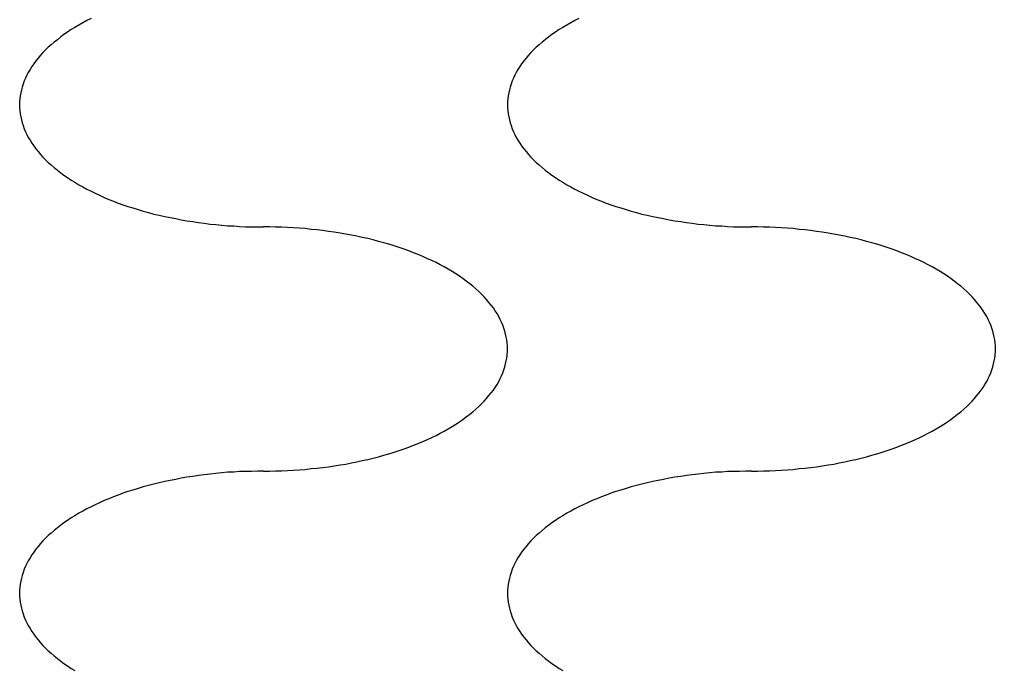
# Model space of a CAD drawing. Extents: x 0 to 40, y 0 to 70.
# Drawn here: x 29.6 to 30, y 52.3188 to 52.5849 of the extents above; entities that cross this region are included whole.
import ezdxf

# ---------------------------------------------------------------- set-up
doc = ezdxf.new("R2010")
doc.units = 0
doc.layers.add('AL_FOIL', color=2, linetype='CONTINUOUS')

msp = doc.modelspace()

# ---------------------------------------------------------------- linework, layer by layer
at = {"layer": 'AL_FOIL'}
for p, q in [((29.6276, 52.5845), (29.6259, 52.5836)), ((29.6293, 52.5854), (29.6276, 52.5845)), ((29.8276, 52.5845), (29.8259, 52.5836)), ((29.8293, 52.5854), (29.8276, 52.5845)), ((29.6212, 52.5808), (29.6197, 52.5798)), ((29.6227, 52.5817), (29.6212, 52.5808)), ((29.6243, 52.5827), (29.6227, 52.5817)), ((29.6259, 52.5836), (29.6243, 52.5827)), ((29.8212, 52.5808), (29.8197, 52.5798)), ((29.8227, 52.5817), (29.8212, 52.5808)), ((29.8243, 52.5827), (29.8227, 52.5817)), ((29.8259, 52.5836), (29.8243, 52.5827)), ((29.6155, 52.5767), (29.6142, 52.5757)), ((29.6169, 52.5778), (29.6155, 52.5767)), ((29.6182, 52.5788), (29.6169, 52.5778)), ((29.6197, 52.5798), (29.6182, 52.5788)), ((29.8155, 52.5767), (29.8142, 52.5757)), ((29.8169, 52.5778), (29.8155, 52.5767)), ((29.8182, 52.5788), (29.8169, 52.5778)), ((29.8197, 52.5798), (29.8182, 52.5788)), ((29.6107, 52.5725), (29.6096, 52.5714)), ((29.6118, 52.5736), (29.6107, 52.5725)), ((29.613, 52.5746), (29.6118, 52.5736)), ((29.6142, 52.5757), (29.613, 52.5746)), ((29.8107, 52.5725), (29.8096, 52.5714)), ((29.8118, 52.5736), (29.8107, 52.5725)), ((29.813, 52.5746), (29.8118, 52.5736)), ((29.8142, 52.5757), (29.813, 52.5746)), ((29.6067, 52.568), (29.6058, 52.5668)), ((29.6076, 52.5691), (29.6067, 52.568)), ((29.6086, 52.5703), (29.6076, 52.5691)), ((29.6096, 52.5714), (29.6086, 52.5703)), ((29.8067, 52.568), (29.8058, 52.5668)), ((29.8076, 52.5691), (29.8067, 52.568)), ((29.8086, 52.5703), (29.8076, 52.5691)), ((29.8096, 52.5714), (29.8086, 52.5703)), ((29.6043, 52.5645), (29.6036, 52.5633)), ((29.605, 52.5657), (29.6043, 52.5645)), ((29.6058, 52.5668), (29.605, 52.5657)), ((29.8043, 52.5645), (29.8036, 52.5633)), ((29.805, 52.5657), (29.8043, 52.5645)), ((29.8058, 52.5668), (29.805, 52.5657)), ((29.6024, 52.561), (29.6019, 52.5598)), ((29.603, 52.5621), (29.6024, 52.561)), ((29.6036, 52.5633), (29.603, 52.5621)), ((29.8024, 52.561), (29.8019, 52.5598)), ((29.803, 52.5621), (29.8024, 52.561)), ((29.8036, 52.5633), (29.803, 52.5621)), ((29.6008, 52.5561), (29.6005, 52.5549)), ((29.6011, 52.5573), (29.6008, 52.5561)), ((29.6015, 52.5585), (29.6011, 52.5573)), ((29.6019, 52.5598), (29.6015, 52.5585)), ((29.8008, 52.5561), (29.8005, 52.5549)), ((29.8011, 52.5573), (29.8008, 52.5561)), ((29.8015, 52.5585), (29.8011, 52.5573)), ((29.8019, 52.5598), (29.8015, 52.5585)), ((29.6001, 52.5525), (29.6, 52.5512)), ((29.6003, 52.5537), (29.6001, 52.5525)), ((29.6005, 52.5549), (29.6003, 52.5537)), ((29.8001, 52.5525), (29.8, 52.5512)), ((29.8003, 52.5537), (29.8001, 52.5525)), ((29.8005, 52.5549), (29.8003, 52.5537)), ((29.6, 52.5512), (29.6, 52.55)), ((29.6, 52.55), (29.6, 52.5488)), ((29.6, 52.5488), (29.6001, 52.5475)), ((29.8, 52.5512), (29.8, 52.55)), ((29.8, 52.55), (29.8, 52.5488)), ((29.8, 52.5488), (29.8001, 52.5475)), ((29.6001, 52.5475), (29.6003, 52.5463)), ((29.6003, 52.5463), (29.6005, 52.5451)), ((29.6005, 52.5451), (29.6008, 52.5439)), ((29.8001, 52.5475), (29.8003, 52.5463)), ((29.8003, 52.5463), (29.8005, 52.5451)), ((29.8005, 52.5451), (29.8008, 52.5439)), ((29.6008, 52.5439), (29.6011, 52.5427)), ((29.6011, 52.5427), (29.6015, 52.5415)), ((29.6015, 52.5415), (29.6019, 52.5402)), ((29.6019, 52.5402), (29.6024, 52.539)), ((29.8008, 52.5439), (29.8011, 52.5427)), ((29.8011, 52.5427), (29.8015, 52.5415)), ((29.8015, 52.5415), (29.8019, 52.5402)), ((29.8019, 52.5402), (29.8024, 52.539)), ((29.6024, 52.539), (29.603, 52.5379)), ((29.603, 52.5379), (29.6036, 52.5367)), ((29.6036, 52.5367), (29.6043, 52.5355)), ((29.8024, 52.539), (29.803, 52.5379)), ((29.803, 52.5379), (29.8036, 52.5367)), ((29.8036, 52.5367), (29.8043, 52.5355)), ((29.6043, 52.5355), (29.605, 52.5343)), ((29.605, 52.5343), (29.6058, 52.5332)), ((29.6058, 52.5332), (29.6067, 52.532)), ((29.6067, 52.532), (29.6076, 52.5309)), ((29.8043, 52.5355), (29.805, 52.5343)), ((29.805, 52.5343), (29.8058, 52.5332)), ((29.8058, 52.5332), (29.8067, 52.532)), ((29.8067, 52.532), (29.8076, 52.5309)), ((29.6076, 52.5309), (29.6086, 52.5297)), ((29.6086, 52.5297), (29.6096, 52.5286)), ((29.6096, 52.5286), (29.6107, 52.5275)), ((29.8076, 52.5309), (29.8086, 52.5297)), ((29.8086, 52.5297), (29.8096, 52.5286)), ((29.8096, 52.5286), (29.8107, 52.5275)), ((29.6107, 52.5275), (29.6118, 52.5264)), ((29.6118, 52.5264), (29.613, 52.5254)), ((29.613, 52.5254), (29.6142, 52.5243)), ((29.6142, 52.5243), (29.6155, 52.5233)), ((29.8107, 52.5275), (29.8118, 52.5264)), ((29.8118, 52.5264), (29.813, 52.5254)), ((29.813, 52.5254), (29.8142, 52.5243)), ((29.8142, 52.5243), (29.8155, 52.5233)), ((29.6155, 52.5233), (29.6169, 52.5222)), ((29.6169, 52.5222), (29.6182, 52.5212)), ((29.6182, 52.5212), (29.6197, 52.5202)), ((29.6197, 52.5202), (29.6212, 52.5192)), ((29.8155, 52.5233), (29.8169, 52.5222)), ((29.8169, 52.5222), (29.8182, 52.5212)), ((29.8182, 52.5212), (29.8197, 52.5202)), ((29.8197, 52.5202), (29.8212, 52.5192)), ((29.6212, 52.5192), (29.6227, 52.5183)), ((29.6227, 52.5183), (29.6243, 52.5173)), ((29.6243, 52.5173), (29.6259, 52.5164)), ((29.6259, 52.5164), (29.6276, 52.5155)), ((29.8212, 52.5192), (29.8227, 52.5183)), ((29.8227, 52.5183), (29.8243, 52.5173)), ((29.8243, 52.5173), (29.8259, 52.5164)), ((29.8259, 52.5164), (29.8276, 52.5155)), ((29.6276, 52.5155), (29.6293, 52.5146)), ((29.6293, 52.5146), (29.631, 52.5138)), ((29.631, 52.5138), (29.6328, 52.513)), ((29.6328, 52.513), (29.6347, 52.5121)), ((29.6347, 52.5121), (29.6366, 52.5113)), ((29.8276, 52.5155), (29.8293, 52.5146)), ((29.8293, 52.5146), (29.831, 52.5138)), ((29.831, 52.5138), (29.8328, 52.513)), ((29.8328, 52.513), (29.8347, 52.5121)), ((29.8347, 52.5121), (29.8366, 52.5113)), ((29.6366, 52.5113), (29.6385, 52.5106)), ((29.6385, 52.5106), (29.6404, 52.5098)), ((29.6404, 52.5098), (29.6424, 52.5091)), ((29.6424, 52.5091), (29.6444, 52.5084)), ((29.6444, 52.5084), (29.6465, 52.5078)), ((29.8366, 52.5113), (29.8385, 52.5106)), ((29.8385, 52.5106), (29.8404, 52.5098)), ((29.8404, 52.5098), (29.8424, 52.5091)), ((29.8424, 52.5091), (29.8444, 52.5084)), ((29.8444, 52.5084), (29.8465, 52.5078)), ((29.6465, 52.5078), (29.6486, 52.5071)), ((29.6486, 52.5071), (29.6507, 52.5065)), ((29.6507, 52.5065), (29.6529, 52.5059)), ((29.6529, 52.5059), (29.655, 52.5053)), ((29.655, 52.5053), (29.6572, 52.5048)), ((29.6572, 52.5048), (29.6595, 52.5043)), ((29.6595, 52.5043), (29.6617, 52.5038)), ((29.8465, 52.5078), (29.8486, 52.5071)), ((29.8486, 52.5071), (29.8507, 52.5065)), ((29.8507, 52.5065), (29.8529, 52.5059)), ((29.8529, 52.5059), (29.855, 52.5053)), ((29.855, 52.5053), (29.8572, 52.5048)), ((29.8572, 52.5048), (29.8595, 52.5043)), ((29.8595, 52.5043), (29.8617, 52.5038)), ((29.6617, 52.5038), (29.664, 52.5034)), ((29.664, 52.5034), (29.6663, 52.5029)), ((29.6663, 52.5029), (29.6686, 52.5025)), ((29.6686, 52.5025), (29.671, 52.5022)), ((29.671, 52.5022), (29.6733, 52.5018)), ((29.6733, 52.5018), (29.6757, 52.5015)), ((29.6757, 52.5015), (29.6781, 52.5012)), ((29.6781, 52.5012), (29.6805, 52.501)), ((29.6805, 52.501), (29.6829, 52.5007)), ((29.6829, 52.5007), (29.6853, 52.5005)), ((29.6853, 52.5005), (29.6878, 52.5004)), ((29.6878, 52.5004), (29.6902, 52.5002)), ((29.6902, 52.5002), (29.6926, 52.5001)), ((29.6926, 52.5001), (29.6951, 52.5001)), ((29.6951, 52.5001), (29.6975, 52.5)), ((29.6975, 52.5), (29.7, 52.5)), ((29.7025, 52.5), (29.7, 52.5)), ((29.7049, 52.4999), (29.7025, 52.5)), ((29.8617, 52.5038), (29.864, 52.5034)), ((29.864, 52.5034), (29.8663, 52.5029)), ((29.8663, 52.5029), (29.8686, 52.5025)), ((29.8686, 52.5025), (29.871, 52.5022)), ((29.871, 52.5022), (29.8733, 52.5018)), ((29.8733, 52.5018), (29.8757, 52.5015)), ((29.8757, 52.5015), (29.8781, 52.5012)), ((29.8781, 52.5012), (29.8805, 52.501)), ((29.8805, 52.501), (29.8829, 52.5007)), ((29.8829, 52.5007), (29.8853, 52.5005)), ((29.8853, 52.5005), (29.8878, 52.5004)), ((29.8878, 52.5004), (29.8902, 52.5002)), ((29.8902, 52.5002), (29.8926, 52.5001)), ((29.8926, 52.5001), (29.8951, 52.5001)), ((29.8951, 52.5001), (29.8975, 52.5)), ((29.8975, 52.5), (29.9, 52.5)), ((29.9025, 52.5), (29.9, 52.5)), ((29.9049, 52.4999), (29.9025, 52.5)), ((29.7074, 52.4999), (29.7049, 52.4999)), ((29.7098, 52.4998), (29.7074, 52.4999)), ((29.7122, 52.4996), (29.7098, 52.4998)), ((29.7147, 52.4995), (29.7122, 52.4996)), ((29.7171, 52.4993), (29.7147, 52.4995)), ((29.7195, 52.499), (29.7171, 52.4993)), ((29.7219, 52.4988), (29.7195, 52.499)), ((29.7243, 52.4985), (29.7219, 52.4988)), ((29.7267, 52.4982), (29.7243, 52.4985)), ((29.729, 52.4978), (29.7267, 52.4982)), ((29.7314, 52.4975), (29.729, 52.4978)), ((29.7337, 52.4971), (29.7314, 52.4975)), ((29.736, 52.4966), (29.7337, 52.4971)), ((29.7383, 52.4962), (29.736, 52.4966)), ((29.7405, 52.4957), (29.7383, 52.4962)), ((29.9074, 52.4999), (29.9049, 52.4999)), ((29.9098, 52.4998), (29.9074, 52.4999)), ((29.9122, 52.4996), (29.9098, 52.4998)), ((29.9147, 52.4995), (29.9122, 52.4996)), ((29.9171, 52.4993), (29.9147, 52.4995)), ((29.9195, 52.499), (29.9171, 52.4993)), ((29.9219, 52.4988), (29.9195, 52.499)), ((29.9243, 52.4985), (29.9219, 52.4988)), ((29.9267, 52.4982), (29.9243, 52.4985)), ((29.929, 52.4978), (29.9267, 52.4982)), ((29.9314, 52.4975), (29.929, 52.4978)), ((29.9337, 52.4971), (29.9314, 52.4975)), ((29.936, 52.4966), (29.9337, 52.4971)), ((29.9383, 52.4962), (29.936, 52.4966)), ((29.9405, 52.4957), (29.9383, 52.4962)), ((29.7428, 52.4952), (29.7405, 52.4957)), ((29.745, 52.4947), (29.7428, 52.4952)), ((29.7471, 52.4941), (29.745, 52.4947)), ((29.7493, 52.4935), (29.7471, 52.4941)), ((29.7514, 52.4929), (29.7493, 52.4935)), ((29.7535, 52.4922), (29.7514, 52.4929)), ((29.7556, 52.4916), (29.7535, 52.4922)), ((29.9428, 52.4952), (29.9405, 52.4957)), ((29.945, 52.4947), (29.9428, 52.4952)), ((29.9471, 52.4941), (29.945, 52.4947)), ((29.9493, 52.4935), (29.9471, 52.4941)), ((29.9514, 52.4929), (29.9493, 52.4935)), ((29.9535, 52.4922), (29.9514, 52.4929)), ((29.9556, 52.4916), (29.9535, 52.4922)), ((29.7576, 52.4909), (29.7556, 52.4916)), ((29.7596, 52.4902), (29.7576, 52.4909)), ((29.7615, 52.4894), (29.7596, 52.4902)), ((29.7634, 52.4887), (29.7615, 52.4894)), ((29.7653, 52.4879), (29.7634, 52.4887)), ((29.9576, 52.4909), (29.9556, 52.4916)), ((29.9596, 52.4902), (29.9576, 52.4909)), ((29.9615, 52.4894), (29.9596, 52.4902)), ((29.9634, 52.4887), (29.9615, 52.4894)), ((29.9653, 52.4879), (29.9634, 52.4887)), ((29.7672, 52.487), (29.7653, 52.4879)), ((29.769, 52.4862), (29.7672, 52.487)), ((29.7707, 52.4854), (29.769, 52.4862)), ((29.7724, 52.4845), (29.7707, 52.4854)), ((29.7741, 52.4836), (29.7724, 52.4845)), ((29.9672, 52.487), (29.9653, 52.4879)), ((29.969, 52.4862), (29.9672, 52.487)), ((29.9707, 52.4854), (29.969, 52.4862)), ((29.9724, 52.4845), (29.9707, 52.4854)), ((29.9741, 52.4836), (29.9724, 52.4845)), ((29.7757, 52.4827), (29.7741, 52.4836)), ((29.7773, 52.4817), (29.7757, 52.4827)), ((29.7788, 52.4808), (29.7773, 52.4817)), ((29.7803, 52.4798), (29.7788, 52.4808)), ((29.9757, 52.4827), (29.9741, 52.4836)), ((29.9773, 52.4817), (29.9757, 52.4827)), ((29.9788, 52.4808), (29.9773, 52.4817)), ((29.9803, 52.4798), (29.9788, 52.4808)), ((29.7818, 52.4788), (29.7803, 52.4798)), ((29.7831, 52.4778), (29.7818, 52.4788)), ((29.7845, 52.4767), (29.7831, 52.4778)), ((29.7858, 52.4757), (29.7845, 52.4767)), ((29.9818, 52.4788), (29.9803, 52.4798)), ((29.9831, 52.4778), (29.9818, 52.4788)), ((29.9845, 52.4767), (29.9831, 52.4778)), ((29.9858, 52.4757), (29.9845, 52.4767)), ((29.787, 52.4746), (29.7858, 52.4757)), ((29.7882, 52.4736), (29.787, 52.4746)), ((29.7893, 52.4725), (29.7882, 52.4736)), ((29.7904, 52.4714), (29.7893, 52.4725)), ((29.987, 52.4746), (29.9858, 52.4757)), ((29.9882, 52.4736), (29.987, 52.4746)), ((29.9893, 52.4725), (29.9882, 52.4736)), ((29.9904, 52.4714), (29.9893, 52.4725)), ((29.7914, 52.4703), (29.7904, 52.4714)), ((29.7924, 52.4691), (29.7914, 52.4703)), ((29.7933, 52.468), (29.7924, 52.4691)), ((29.7942, 52.4668), (29.7933, 52.468)), ((29.9914, 52.4703), (29.9904, 52.4714)), ((29.9924, 52.4691), (29.9914, 52.4703)), ((29.9933, 52.468), (29.9924, 52.4691)), ((29.9942, 52.4668), (29.9933, 52.468)), ((29.795, 52.4657), (29.7942, 52.4668)), ((29.7957, 52.4645), (29.795, 52.4657)), ((29.7964, 52.4633), (29.7957, 52.4645)), ((29.995, 52.4657), (29.9942, 52.4668)), ((29.9957, 52.4645), (29.995, 52.4657)), ((29.9964, 52.4633), (29.9957, 52.4645)), ((29.797, 52.4621), (29.7964, 52.4633)), ((29.7976, 52.461), (29.797, 52.4621)), ((29.7981, 52.4598), (29.7976, 52.461)), ((29.997, 52.4621), (29.9964, 52.4633)), ((29.9976, 52.461), (29.997, 52.4621)), ((29.9981, 52.4598), (29.9976, 52.461)), ((29.7985, 52.4585), (29.7981, 52.4598)), ((29.7989, 52.4573), (29.7985, 52.4585)), ((29.7992, 52.4561), (29.7989, 52.4573)), ((29.7995, 52.4549), (29.7992, 52.4561)), ((29.9985, 52.4585), (29.9981, 52.4598)), ((29.9989, 52.4573), (29.9985, 52.4585)), ((29.9992, 52.4561), (29.9989, 52.4573)), ((29.9995, 52.4549), (29.9992, 52.4561)), ((29.7997, 52.4537), (29.7995, 52.4549)), ((29.7999, 52.4525), (29.7997, 52.4537)), ((29.8, 52.4512), (29.7999, 52.4525)), ((29.9997, 52.4537), (29.9995, 52.4549)), ((29.9999, 52.4525), (29.9997, 52.4537)), ((30, 52.4512), (29.9999, 52.4525)), ((29.7999, 52.4475), (29.8, 52.4488)), ((29.8, 52.45), (29.8, 52.4512)), ((29.8, 52.4488), (29.8, 52.45)), ((29.9999, 52.4475), (30, 52.4488)), ((30, 52.45), (30, 52.4512)), ((30, 52.4488), (30, 52.45)), ((29.7992, 52.4439), (29.7995, 52.4451)), ((29.7995, 52.4451), (29.7997, 52.4463)), ((29.7997, 52.4463), (29.7999, 52.4475)), ((29.9992, 52.4439), (29.9995, 52.4451)), ((29.9995, 52.4451), (29.9997, 52.4463)), ((29.9997, 52.4463), (29.9999, 52.4475)), ((29.7976, 52.439), (29.7981, 52.4402)), ((29.7981, 52.4402), (29.7985, 52.4415)), ((29.7985, 52.4415), (29.7989, 52.4427)), ((29.7989, 52.4427), (29.7992, 52.4439)), ((29.9976, 52.439), (29.9981, 52.4402)), ((29.9981, 52.4402), (29.9985, 52.4415)), ((29.9985, 52.4415), (29.9989, 52.4427)), ((29.9989, 52.4427), (29.9992, 52.4439)), ((29.7957, 52.4355), (29.7964, 52.4367)), ((29.7964, 52.4367), (29.797, 52.4379)), ((29.797, 52.4379), (29.7976, 52.439)), ((29.9957, 52.4355), (29.9964, 52.4367)), ((29.9964, 52.4367), (29.997, 52.4379)), ((29.997, 52.4379), (29.9976, 52.439)), ((29.7924, 52.4309), (29.7933, 52.432)), ((29.7933, 52.432), (29.7942, 52.4332)), ((29.7942, 52.4332), (29.795, 52.4343)), ((29.795, 52.4343), (29.7957, 52.4355)), ((29.9924, 52.4309), (29.9933, 52.432)), ((29.9933, 52.432), (29.9942, 52.4332)), ((29.9942, 52.4332), (29.995, 52.4343)), ((29.995, 52.4343), (29.9957, 52.4355)), ((29.7893, 52.4275), (29.7904, 52.4286)), ((29.7904, 52.4286), (29.7914, 52.4297)), ((29.7914, 52.4297), (29.7924, 52.4309)), ((29.9893, 52.4275), (29.9904, 52.4286)), ((29.9904, 52.4286), (29.9914, 52.4297)), ((29.9914, 52.4297), (29.9924, 52.4309)), ((29.7845, 52.4233), (29.7858, 52.4243)), ((29.7858, 52.4243), (29.787, 52.4254)), ((29.787, 52.4254), (29.7882, 52.4264)), ((29.7882, 52.4264), (29.7893, 52.4275)), ((29.9845, 52.4233), (29.9858, 52.4243)), ((29.9858, 52.4243), (29.987, 52.4254)), ((29.987, 52.4254), (29.9882, 52.4264)), ((29.9882, 52.4264), (29.9893, 52.4275)), ((29.7788, 52.4192), (29.7803, 52.4202)), ((29.7803, 52.4202), (29.7818, 52.4212)), ((29.7818, 52.4212), (29.7831, 52.4222)), ((29.7831, 52.4222), (29.7845, 52.4233)), ((29.9788, 52.4192), (29.9803, 52.4202)), ((29.9803, 52.4202), (29.9818, 52.4212)), ((29.9818, 52.4212), (29.9831, 52.4222)), ((29.9831, 52.4222), (29.9845, 52.4233)), ((29.7724, 52.4155), (29.7741, 52.4164)), ((29.7741, 52.4164), (29.7757, 52.4173)), ((29.7757, 52.4173), (29.7773, 52.4183)), ((29.7773, 52.4183), (29.7788, 52.4192)), ((29.9724, 52.4155), (29.9741, 52.4164)), ((29.9741, 52.4164), (29.9757, 52.4173)), ((29.9757, 52.4173), (29.9773, 52.4183)), ((29.9773, 52.4183), (29.9788, 52.4192)), ((29.7634, 52.4113), (29.7653, 52.4121)), ((29.7653, 52.4121), (29.7672, 52.413)), ((29.7672, 52.413), (29.769, 52.4138)), ((29.769, 52.4138), (29.7707, 52.4146)), ((29.7707, 52.4146), (29.7724, 52.4155)), ((29.9634, 52.4113), (29.9653, 52.4121)), ((29.9653, 52.4121), (29.9672, 52.413)), ((29.9672, 52.413), (29.969, 52.4138)), ((29.969, 52.4138), (29.9707, 52.4146)), ((29.9707, 52.4146), (29.9724, 52.4155)), ((29.7535, 52.4078), (29.7556, 52.4084)), ((29.7556, 52.4084), (29.7576, 52.4091)), ((29.7576, 52.4091), (29.7596, 52.4098)), ((29.7596, 52.4098), (29.7615, 52.4106)), ((29.7615, 52.4106), (29.7634, 52.4113)), ((29.9535, 52.4078), (29.9556, 52.4084)), ((29.9556, 52.4084), (29.9576, 52.4091)), ((29.9576, 52.4091), (29.9596, 52.4098)), ((29.9596, 52.4098), (29.9615, 52.4106)), ((29.9615, 52.4106), (29.9634, 52.4113)), ((29.7383, 52.4038), (29.7405, 52.4043)), ((29.7405, 52.4043), (29.7428, 52.4048)), ((29.7428, 52.4048), (29.745, 52.4053)), ((29.745, 52.4053), (29.7471, 52.4059)), ((29.7471, 52.4059), (29.7493, 52.4065)), ((29.7493, 52.4065), (29.7514, 52.4071)), ((29.7514, 52.4071), (29.7535, 52.4078)), ((29.9383, 52.4038), (29.9405, 52.4043)), ((29.9405, 52.4043), (29.9428, 52.4048)), ((29.9428, 52.4048), (29.945, 52.4053)), ((29.945, 52.4053), (29.9471, 52.4059)), ((29.9471, 52.4059), (29.9493, 52.4065)), ((29.9493, 52.4065), (29.9514, 52.4071)), ((29.9514, 52.4071), (29.9535, 52.4078)), ((29.6975, 52.4), (29.6951, 52.3999)), ((29.7, 52.4), (29.6975, 52.4)), ((29.7, 52.4), (29.7025, 52.4)), ((29.7025, 52.4), (29.7049, 52.4001)), ((29.7049, 52.4001), (29.7074, 52.4001)), ((29.7074, 52.4001), (29.7098, 52.4002)), ((29.7098, 52.4002), (29.7122, 52.4004)), ((29.7122, 52.4004), (29.7147, 52.4005)), ((29.7147, 52.4005), (29.7171, 52.4007)), ((29.7171, 52.4007), (29.7195, 52.401)), ((29.7195, 52.401), (29.7219, 52.4012)), ((29.7219, 52.4012), (29.7243, 52.4015)), ((29.7243, 52.4015), (29.7267, 52.4018)), ((29.7267, 52.4018), (29.729, 52.4022)), ((29.729, 52.4022), (29.7314, 52.4025)), ((29.7314, 52.4025), (29.7337, 52.4029)), ((29.7337, 52.4029), (29.736, 52.4034)), ((29.736, 52.4034), (29.7383, 52.4038)), ((29.8975, 52.4), (29.8951, 52.3999)), ((29.9, 52.4), (29.8975, 52.4)), ((29.9, 52.4), (29.9025, 52.4)), ((29.9025, 52.4), (29.9049, 52.4001)), ((29.9049, 52.4001), (29.9074, 52.4001)), ((29.9074, 52.4001), (29.9098, 52.4002)), ((29.9098, 52.4002), (29.9122, 52.4004)), ((29.9122, 52.4004), (29.9147, 52.4005)), ((29.9147, 52.4005), (29.9171, 52.4007)), ((29.9171, 52.4007), (29.9195, 52.401)), ((29.9195, 52.401), (29.9219, 52.4012)), ((29.9219, 52.4012), (29.9243, 52.4015)), ((29.9243, 52.4015), (29.9267, 52.4018)), ((29.9267, 52.4018), (29.929, 52.4022)), ((29.929, 52.4022), (29.9314, 52.4025)), ((29.9314, 52.4025), (29.9337, 52.4029)), ((29.9337, 52.4029), (29.936, 52.4034)), ((29.936, 52.4034), (29.9383, 52.4038)), ((29.6617, 52.3962), (29.6595, 52.3957)), ((29.664, 52.3966), (29.6617, 52.3962)), ((29.6663, 52.3971), (29.664, 52.3966)), ((29.6686, 52.3975), (29.6663, 52.3971)), ((29.671, 52.3978), (29.6686, 52.3975)), ((29.6733, 52.3982), (29.671, 52.3978)), ((29.6757, 52.3985), (29.6733, 52.3982)), ((29.6781, 52.3988), (29.6757, 52.3985)), ((29.6805, 52.399), (29.6781, 52.3988)), ((29.6829, 52.3993), (29.6805, 52.399)), ((29.6853, 52.3995), (29.6829, 52.3993)), ((29.6878, 52.3996), (29.6853, 52.3995)), ((29.6902, 52.3998), (29.6878, 52.3996)), ((29.6926, 52.3999), (29.6902, 52.3998)), ((29.6951, 52.3999), (29.6926, 52.3999)), ((29.8617, 52.3962), (29.8595, 52.3957)), ((29.864, 52.3966), (29.8617, 52.3962)), ((29.8663, 52.3971), (29.864, 52.3966)), ((29.8686, 52.3975), (29.8663, 52.3971)), ((29.871, 52.3978), (29.8686, 52.3975)), ((29.8733, 52.3982), (29.871, 52.3978)), ((29.8757, 52.3985), (29.8733, 52.3982)), ((29.8781, 52.3988), (29.8757, 52.3985)), ((29.8805, 52.399), (29.8781, 52.3988)), ((29.8829, 52.3993), (29.8805, 52.399)), ((29.8853, 52.3995), (29.8829, 52.3993)), ((29.8878, 52.3996), (29.8853, 52.3995)), ((29.8902, 52.3998), (29.8878, 52.3996)), ((29.8926, 52.3999), (29.8902, 52.3998)), ((29.8951, 52.3999), (29.8926, 52.3999)), ((29.6465, 52.3922), (29.6444, 52.3916)), ((29.6486, 52.3929), (29.6465, 52.3922)), ((29.6507, 52.3935), (29.6486, 52.3929)), ((29.6529, 52.3941), (29.6507, 52.3935)), ((29.655, 52.3947), (29.6529, 52.3941)), ((29.6572, 52.3952), (29.655, 52.3947)), ((29.6595, 52.3957), (29.6572, 52.3952)), ((29.8465, 52.3922), (29.8444, 52.3916)), ((29.8486, 52.3929), (29.8465, 52.3922)), ((29.8507, 52.3935), (29.8486, 52.3929)), ((29.8529, 52.3941), (29.8507, 52.3935)), ((29.855, 52.3947), (29.8529, 52.3941)), ((29.8572, 52.3952), (29.855, 52.3947)), ((29.8595, 52.3957), (29.8572, 52.3952)), ((29.6366, 52.3887), (29.6347, 52.3879)), ((29.6385, 52.3894), (29.6366, 52.3887)), ((29.6404, 52.3902), (29.6385, 52.3894)), ((29.6424, 52.3909), (29.6404, 52.3902)), ((29.6444, 52.3916), (29.6424, 52.3909)), ((29.8366, 52.3887), (29.8347, 52.3879)), ((29.8385, 52.3894), (29.8366, 52.3887)), ((29.8404, 52.3902), (29.8385, 52.3894)), ((29.8424, 52.3909), (29.8404, 52.3902)), ((29.8444, 52.3916), (29.8424, 52.3909)), ((29.6276, 52.3845), (29.6259, 52.3836)), ((29.6293, 52.3854), (29.6276, 52.3845)), ((29.631, 52.3862), (29.6293, 52.3854)), ((29.6328, 52.387), (29.631, 52.3862)), ((29.6347, 52.3879), (29.6328, 52.387)), ((29.8276, 52.3845), (29.8259, 52.3836)), ((29.8293, 52.3854), (29.8276, 52.3845)), ((29.831, 52.3862), (29.8293, 52.3854)), ((29.8328, 52.387), (29.831, 52.3862)), ((29.8347, 52.3879), (29.8328, 52.387)), ((29.6212, 52.3808), (29.6197, 52.3798)), ((29.6227, 52.3817), (29.6212, 52.3808)), ((29.6243, 52.3827), (29.6227, 52.3817)), ((29.6259, 52.3836), (29.6243, 52.3827)), ((29.8212, 52.3808), (29.8197, 52.3798)), ((29.8227, 52.3817), (29.8212, 52.3808)), ((29.8243, 52.3827), (29.8227, 52.3817)), ((29.8259, 52.3836), (29.8243, 52.3827)), ((29.6155, 52.3767), (29.6142, 52.3757)), ((29.6169, 52.3778), (29.6155, 52.3767)), ((29.6182, 52.3788), (29.6169, 52.3778)), ((29.6197, 52.3798), (29.6182, 52.3788)), ((29.8155, 52.3767), (29.8142, 52.3757)), ((29.8169, 52.3778), (29.8155, 52.3767)), ((29.8182, 52.3788), (29.8169, 52.3778)), ((29.8197, 52.3798), (29.8182, 52.3788)), ((29.6107, 52.3725), (29.6096, 52.3714)), ((29.6118, 52.3736), (29.6107, 52.3725)), ((29.613, 52.3746), (29.6118, 52.3736)), ((29.6142, 52.3757), (29.613, 52.3746)), ((29.8107, 52.3725), (29.8096, 52.3714)), ((29.8118, 52.3736), (29.8107, 52.3725)), ((29.813, 52.3746), (29.8118, 52.3736)), ((29.8142, 52.3757), (29.813, 52.3746)), ((29.6067, 52.368), (29.6058, 52.3668)), ((29.6076, 52.3691), (29.6067, 52.368)), ((29.6086, 52.3703), (29.6076, 52.3691)), ((29.6096, 52.3714), (29.6086, 52.3703)), ((29.8067, 52.368), (29.8058, 52.3668)), ((29.8076, 52.3691), (29.8067, 52.368)), ((29.8086, 52.3703), (29.8076, 52.3691)), ((29.8096, 52.3714), (29.8086, 52.3703)), ((29.6043, 52.3645), (29.6036, 52.3633)), ((29.605, 52.3657), (29.6043, 52.3645)), ((29.6058, 52.3668), (29.605, 52.3657)), ((29.8043, 52.3645), (29.8036, 52.3633)), ((29.805, 52.3657), (29.8043, 52.3645)), ((29.8058, 52.3668), (29.805, 52.3657)), ((29.6024, 52.361), (29.6019, 52.3598)), ((29.603, 52.3621), (29.6024, 52.361)), ((29.6036, 52.3633), (29.603, 52.3621)), ((29.8024, 52.361), (29.8019, 52.3598)), ((29.803, 52.3621), (29.8024, 52.361)), ((29.8036, 52.3633), (29.803, 52.3621)), ((29.6008, 52.3561), (29.6005, 52.3549)), ((29.6011, 52.3573), (29.6008, 52.3561)), ((29.6015, 52.3585), (29.6011, 52.3573)), ((29.6019, 52.3598), (29.6015, 52.3585)), ((29.8008, 52.3561), (29.8005, 52.3549)), ((29.8011, 52.3573), (29.8008, 52.3561)), ((29.8015, 52.3585), (29.8011, 52.3573)), ((29.8019, 52.3598), (29.8015, 52.3585)), ((29.6001, 52.3525), (29.6, 52.3512)), ((29.6003, 52.3537), (29.6001, 52.3525)), ((29.6005, 52.3549), (29.6003, 52.3537)), ((29.8001, 52.3525), (29.8, 52.3512)), ((29.8003, 52.3537), (29.8001, 52.3525)), ((29.8005, 52.3549), (29.8003, 52.3537)), ((29.6, 52.3512), (29.6, 52.35)), ((29.6, 52.35), (29.6, 52.3488)), ((29.6, 52.3488), (29.6001, 52.3475)), ((29.8, 52.3512), (29.8, 52.35)), ((29.8, 52.35), (29.8, 52.3488)), ((29.8, 52.3488), (29.8001, 52.3475)), ((29.6001, 52.3475), (29.6003, 52.3463)), ((29.6003, 52.3463), (29.6005, 52.3451)), ((29.6005, 52.3451), (29.6008, 52.3439)), ((29.8001, 52.3475), (29.8003, 52.3463)), ((29.8003, 52.3463), (29.8005, 52.3451)), ((29.8005, 52.3451), (29.8008, 52.3439)), ((29.6008, 52.3439), (29.6011, 52.3427)), ((29.6011, 52.3427), (29.6015, 52.3415)), ((29.6015, 52.3415), (29.6019, 52.3402)), ((29.6019, 52.3402), (29.6024, 52.339)), ((29.8008, 52.3439), (29.8011, 52.3427)), ((29.8011, 52.3427), (29.8015, 52.3415)), ((29.8015, 52.3415), (29.8019, 52.3402)), ((29.8019, 52.3402), (29.8024, 52.339)), ((29.6024, 52.339), (29.603, 52.3379)), ((29.603, 52.3379), (29.6036, 52.3367)), ((29.6036, 52.3367), (29.6043, 52.3355)), ((29.8024, 52.339), (29.803, 52.3379)), ((29.803, 52.3379), (29.8036, 52.3367)), ((29.8036, 52.3367), (29.8043, 52.3355)), ((29.6043, 52.3355), (29.605, 52.3343)), ((29.605, 52.3343), (29.6058, 52.3332)), ((29.6058, 52.3332), (29.6067, 52.332)), ((29.6067, 52.332), (29.6076, 52.3309)), ((29.8043, 52.3355), (29.805, 52.3343)), ((29.805, 52.3343), (29.8058, 52.3332)), ((29.8058, 52.3332), (29.8067, 52.332)), ((29.8067, 52.332), (29.8076, 52.3309)), ((29.6076, 52.3309), (29.6086, 52.3297)), ((29.6086, 52.3297), (29.6096, 52.3286)), ((29.6096, 52.3286), (29.6107, 52.3275)), ((29.8076, 52.3309), (29.8086, 52.3297)), ((29.8086, 52.3297), (29.8096, 52.3286)), ((29.8096, 52.3286), (29.8107, 52.3275)), ((29.6107, 52.3275), (29.6118, 52.3264)), ((29.6118, 52.3264), (29.613, 52.3254)), ((29.613, 52.3254), (29.6142, 52.3243)), ((29.6142, 52.3243), (29.6155, 52.3233)), ((29.8107, 52.3275), (29.8118, 52.3264)), ((29.8118, 52.3264), (29.813, 52.3254)), ((29.813, 52.3254), (29.8142, 52.3243)), ((29.8142, 52.3243), (29.8155, 52.3233)), ((29.6155, 52.3233), (29.6169, 52.3222)), ((29.6169, 52.3222), (29.6182, 52.3212)), ((29.6182, 52.3212), (29.6197, 52.3202)), ((29.6197, 52.3202), (29.6212, 52.3192)), ((29.8155, 52.3233), (29.8169, 52.3222)), ((29.8169, 52.3222), (29.8182, 52.3212)), ((29.8182, 52.3212), (29.8197, 52.3202)), ((29.8197, 52.3202), (29.8212, 52.3192)), ((29.6212, 52.3192), (29.6227, 52.3183)), ((29.8212, 52.3192), (29.8227, 52.3183))]:
    msp.add_line(p, q, dxfattribs=at)

doc.saveas('drawing.dxf')
